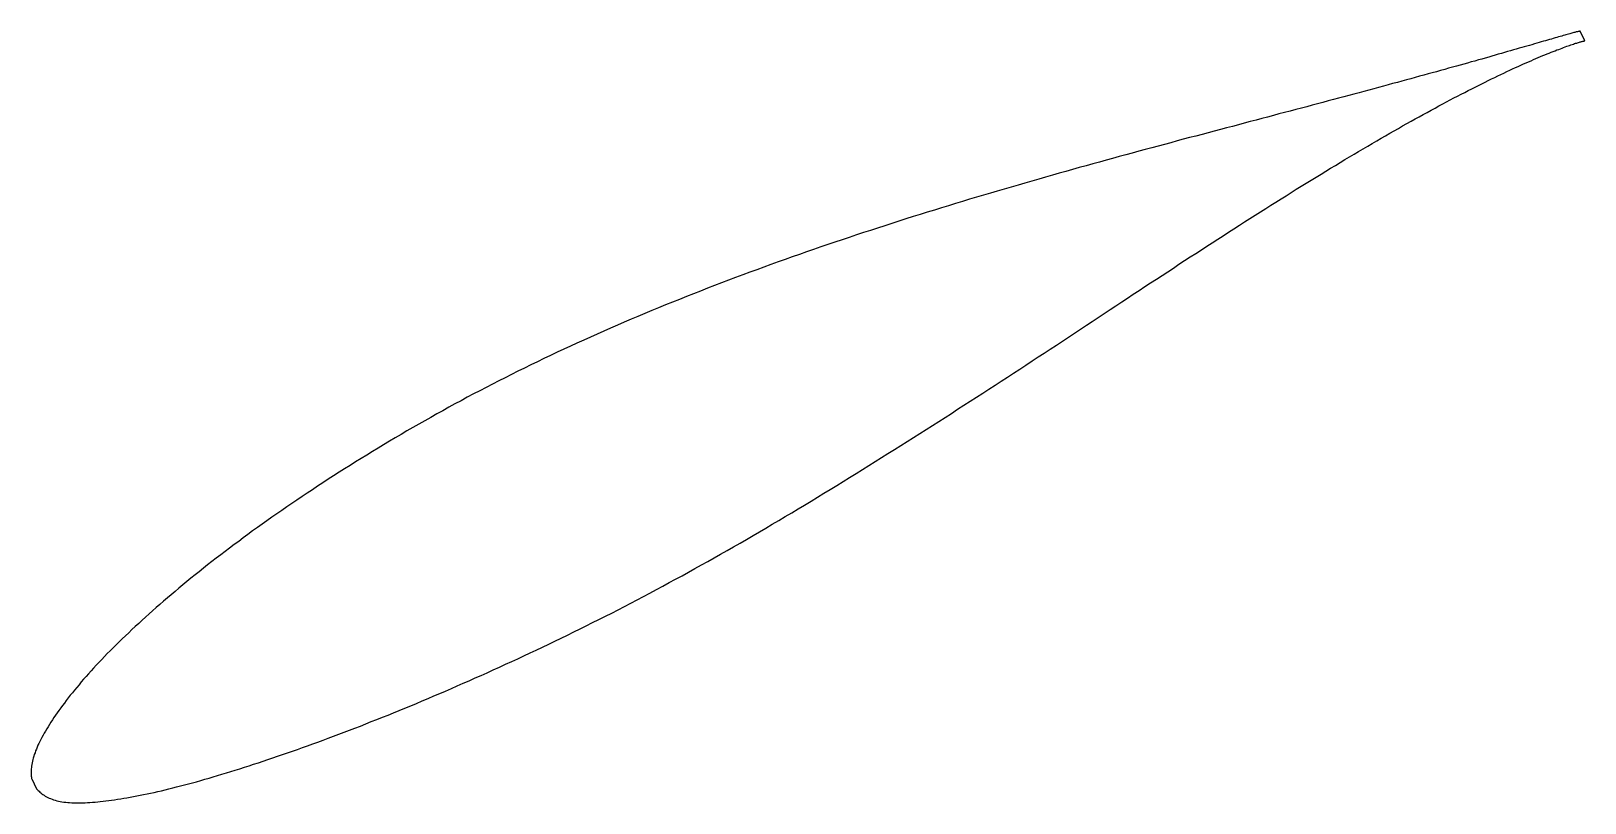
# Model space of a CAD drawing. Header units: metres. Extents: x -44 to 88, y -22 to 43.
import ezdxf

# ---------------------------------------------------------------- set-up
doc = ezdxf.new("R2010")
doc.units = ezdxf.units.M

msp = doc.modelspace()

# ---------------------------------------------------------------- linework, layer by layer
msp.add_lwpolyline([(87.9, 43.13), (87.9, 43.13), (87.89, 43.13), (87.87, 43.13), (87.85, 43.13), (87.83, 43.12), (87.8, 43.11), (87.76, 43.11), (87.72, 43.1), (87.67, 43.08), (87.62, 43.07), (87.56, 43.06), (87.5, 43.04), (87.43, 43.02), (87.36, 43), (87.28, 42.98), (87.19, 42.96), (87.1, 42.93), (87.01, 42.91), (86.91, 42.88), (86.8, 42.85), (86.69, 42.82), (86.58, 42.79), (86.45, 42.75), (86.33, 42.71), (86.2, 42.68), (86.06, 42.64), (85.92, 42.6), (85.77, 42.55), (85.61, 42.51), (85.46, 42.46), (85.29, 42.42), (85.12, 42.37), (84.95, 42.32), (84.77, 42.27), (84.59, 42.21), (84.4, 42.16), (84.2, 42.1), (84, 42.04), (83.8, 41.98), (83.59, 41.92), (83.37, 41.86), (83.15, 41.8), (82.93, 41.73), (82.7, 41.67), (82.46, 41.6), (82.22, 41.53), (81.98, 41.46), (81.73, 41.39), (81.47, 41.31), (81.21, 41.24), (80.94, 41.16), (80.67, 41.08), (80.4, 41.01), (80.12, 40.93), (79.83, 40.84), (79.54, 40.76), (79.25, 40.68), (78.95, 40.59), (78.64, 40.51), (78.33, 40.42), (78.02, 40.33), (77.7, 40.24), (77.38, 40.15), (77.05, 40.06), (76.71, 39.97), (76.38, 39.87), (76.03, 39.78), (75.69, 39.68), (75.33, 39.59), (74.98, 39.49), (74.62, 39.39), (74.25, 39.29), (73.88, 39.19), (73.51, 39.09), (73.13, 38.98), (72.74, 38.88), (72.36, 38.77), (71.96, 38.67), (71.57, 38.56), (71.17, 38.45), (70.76, 38.34), (70.35, 38.23), (69.94, 38.12), (69.52, 38.01), (69.1, 37.9), (68.67, 37.78), (68.24, 37.67), (67.81, 37.55), (67.37, 37.43), (66.93, 37.32), (66.48, 37.2), (66.03, 37.08), (65.58, 36.96), (65.12, 36.84), (64.66, 36.71), (64.2, 36.59), (63.73, 36.47), (63.25, 36.34), (62.78, 36.22), (62.3, 36.09), (61.82, 35.96), (61.33, 35.83), (60.84, 35.7), (60.35, 35.57), (59.85, 35.44), (59.35, 35.31), (58.85, 35.18), (58.34, 35.04), (57.83, 34.91), (57.32, 34.77), (56.8, 34.64), (56.28, 34.5), (55.76, 34.36), (55.23, 34.22), (54.7, 34.08), (54.17, 33.94), (53.64, 33.8), (53.1, 33.65), (52.57, 33.51), (52.02, 33.36), (51.48, 33.22), (50.93, 33.07), (50.38, 32.92), (49.83, 32.77), (49.28, 32.62), (48.72, 32.47), (48.16, 32.31), (47.6, 32.16), (47.04, 32), (46.47, 31.85), (45.9, 31.69), (45.33, 31.53), (44.76, 31.37), (44.19, 31.21), (43.61, 31.05), (43.04, 30.89), (42.46, 30.72), (41.88, 30.56), (41.3, 30.39), (40.71, 30.22), (40.13, 30.05), (39.54, 29.88), (38.95, 29.71), (38.36, 29.54), (37.77, 29.37), (37.18, 29.19), (36.59, 29.01), (35.99, 28.84), (35.4, 28.66), (34.8, 28.48), (34.2, 28.3), (33.61, 28.11), (33.01, 27.93), (32.41, 27.74), (31.81, 27.55), (31.2, 27.37), (30.6, 27.18), (30, 26.98), (29.4, 26.79), (28.79, 26.6), (28.19, 26.4), (27.59, 26.2), (26.98, 26.01), (26.38, 25.81), (25.77, 25.61), (25.17, 25.4), (24.56, 25.2), (23.96, 24.99), (23.35, 24.79), (22.75, 24.58), (22.14, 24.37), (21.54, 24.16), (20.93, 23.95), (20.33, 23.73), (19.73, 23.52), (19.12, 23.3), (18.52, 23.08), (17.92, 22.86), (17.32, 22.64), (16.72, 22.42), (16.12, 22.19), (15.52, 21.97), (14.92, 21.74), (14.32, 21.51), (13.73, 21.28), (13.13, 21.05), (12.54, 20.82), (11.94, 20.58), (11.35, 20.34), (10.76, 20.11), (10.17, 19.87), (9.58, 19.63), (8.99, 19.38), (8.41, 19.14), (7.82, 18.89), (7.24, 18.65), (6.66, 18.4), (6.08, 18.15), (5.5, 17.9), (4.93, 17.65), (4.35, 17.39), (3.78, 17.14), (3.21, 16.88), (2.64, 16.62), (2.08, 16.36), (1.51, 16.1), (0.95, 15.84), (0.39, 15.57), (-0.17, 15.31), (-0.72, 15.04), (-1.28, 14.77), (-1.83, 14.5), (-2.38, 14.23), (-2.92, 13.96), (-3.47, 13.68), (-4.01, 13.41), (-4.55, 13.13), (-5.09, 12.85), (-5.62, 12.58), (-6.15, 12.3), (-6.68, 12.02), (-7.21, 11.73), (-7.73, 11.45), (-8.25, 11.17), (-8.77, 10.88), (-9.28, 10.6), (-9.79, 10.31), (-10.3, 10.02), (-10.81, 9.73), (-11.31, 9.44), (-11.81, 9.16), (-12.31, 8.87), (-12.81, 8.57), (-13.3, 8.28), (-13.79, 7.99), (-14.27, 7.7), (-14.75, 7.41), (-15.23, 7.11), (-15.71, 6.82), (-16.18, 6.53), (-16.65, 6.23), (-17.12, 5.94), (-17.58, 5.65), (-18.04, 5.35), (-18.5, 5.06), (-18.95, 4.76), (-19.4, 4.47), (-19.85, 4.17), (-20.29, 3.88), (-20.73, 3.59), (-21.16, 3.29), (-21.6, 3), (-22.03, 2.7), (-22.45, 2.41), (-22.87, 2.12), (-23.29, 1.82), (-23.71, 1.53), (-24.12, 1.24), (-24.52, 0.95), (-24.93, 0.66), (-25.33, 0.37), (-25.72, 0.07), (-26.11, -0.22), (-26.5, -0.5), (-26.89, -0.79), (-27.27, -1.08), (-27.64, -1.37), (-28.02, -1.66), (-28.38, -1.94), (-28.75, -2.23), (-29.11, -2.51), (-29.47, -2.8), (-29.82, -3.08), (-30.17, -3.36), (-30.51, -3.64), (-30.85, -3.92), (-31.19, -4.2), (-31.52, -4.48), (-31.85, -4.76), (-32.17, -5.03), (-32.49, -5.31), (-32.81, -5.58), (-33.12, -5.85), (-33.43, -6.12), (-33.73, -6.39), (-34.03, -6.66), (-34.32, -6.93), (-34.61, -7.19), (-34.9, -7.46), (-35.18, -7.72), (-35.46, -7.98), (-35.73, -8.24), (-36, -8.5), (-36.26, -8.75), (-36.52, -9.01), (-36.78, -9.26), (-37.03, -9.51), (-37.28, -9.76), (-37.52, -10.01), (-37.75, -10.26), (-37.99, -10.51), (-38.21, -10.75), (-38.44, -10.99), (-38.66, -11.23), (-38.87, -11.47), (-39.08, -11.7), (-39.29, -11.94), (-39.49, -12.17), (-39.68, -12.4), (-39.87, -12.63), (-40.06, -12.86), (-40.24, -13.08), (-40.42, -13.3), (-40.59, -13.52), (-40.76, -13.74), (-40.92, -13.96), (-41.08, -14.17), (-41.24, -14.38), (-41.39, -14.59), (-41.53, -14.8), (-41.67, -15), (-41.81, -15.2), (-41.94, -15.4), (-42.07, -15.59), (-42.19, -15.79), (-42.31, -15.97), (-42.42, -16.16), (-42.53, -16.35), (-42.64, -16.53), (-42.74, -16.7), (-42.83, -16.88), (-42.92, -17.05), (-43.01, -17.22), (-43.09, -17.39), (-43.17, -17.55), (-43.24, -17.71), (-43.3, -17.87), (-43.37, -18.03), (-43.42, -18.18), (-43.48, -18.33), (-43.52, -18.48), (-43.57, -18.63), (-43.61, -18.77), (-43.64, -18.91), (-43.67, -19.04), (-43.7, -19.18), (-43.72, -19.31), (-43.73, -19.43), (-43.74, -19.55), (-43.75, -19.67), (-43.75, -19.78), (-43.75, -19.89), (-43.75, -19.99), (-43.74, -20.09), (-43.74, -20.18), (-43.73, -20.26), (-43.72, -20.32), (-43.71, -20.37), (-43.7, -20.4), (-43.29, -21.25), (-43.29, -21.25), (-43.27, -21.27), (-43.24, -21.29), (-43.2, -21.33), (-43.15, -21.39), (-43.08, -21.45), (-43.01, -21.52), (-42.93, -21.59), (-42.84, -21.66), (-42.75, -21.73), (-42.65, -21.79), (-42.55, -21.86), (-42.44, -21.92), (-42.33, -21.98), (-42.22, -22.03), (-42.09, -22.08), (-41.97, -22.13), (-41.84, -22.18), (-41.71, -22.22), (-41.57, -22.26), (-41.42, -22.29), (-41.28, -22.32), (-41.13, -22.35), (-40.97, -22.37), (-40.81, -22.39), (-40.64, -22.41), (-40.48, -22.42), (-40.3, -22.43), (-40.12, -22.44), (-39.94, -22.44), (-39.75, -22.45), (-39.56, -22.44), (-39.37, -22.44), (-39.17, -22.43), (-38.96, -22.42), (-38.75, -22.41), (-38.54, -22.39), (-38.32, -22.37), (-38.09, -22.35), (-37.87, -22.33), (-37.63, -22.3), (-37.4, -22.27), (-37.15, -22.24), (-36.91, -22.21), (-36.66, -22.17), (-36.4, -22.13), (-36.14, -22.09), (-35.88, -22.05), (-35.61, -22.01), (-35.33, -21.96), (-35.05, -21.91), (-34.77, -21.85), (-34.49, -21.8), (-34.2, -21.74), (-33.9, -21.68), (-33.6, -21.61), (-33.3, -21.55), (-32.99, -21.48), (-32.68, -21.41), (-32.36, -21.33), (-32.04, -21.25), (-31.72, -21.17), (-31.39, -21.09), (-31.06, -21), (-30.73, -20.92), (-30.39, -20.83), (-30.04, -20.73), (-29.7, -20.64), (-29.34, -20.54), (-28.99, -20.44), (-28.63, -20.33), (-28.27, -20.23), (-27.9, -20.12), (-27.53, -20.01), (-27.16, -19.9), (-26.78, -19.78), (-26.4, -19.66), (-26.01, -19.54), (-25.62, -19.42), (-25.23, -19.29), (-24.84, -19.16), (-24.44, -19.03), (-24.03, -18.9), (-23.63, -18.76), (-23.22, -18.62), (-22.81, -18.48), (-22.39, -18.34), (-21.97, -18.2), (-21.55, -18.05), (-21.12, -17.9), (-20.69, -17.74), (-20.26, -17.59), (-19.82, -17.43), (-19.38, -17.27), (-18.94, -17.11), (-18.5, -16.95), (-18.05, -16.78), (-17.6, -16.61), (-17.15, -16.44), (-16.69, -16.26), (-16.23, -16.09), (-15.77, -15.91), (-15.3, -15.73), (-14.84, -15.54), (-14.37, -15.36), (-13.89, -15.17), (-13.42, -14.98), (-12.94, -14.78), (-12.46, -14.59), (-11.98, -14.39), (-11.49, -14.19), (-11, -13.99), (-10.51, -13.78), (-10.02, -13.57), (-9.53, -13.36), (-9.03, -13.15), (-8.53, -12.94), (-8.03, -12.72), (-7.53, -12.5), (-7.02, -12.28), (-6.52, -12.06), (-6.01, -11.83), (-5.5, -11.61), (-4.98, -11.38), (-4.47, -11.14), (-3.95, -10.91), (-3.43, -10.67), (-2.91, -10.43), (-2.39, -10.19), (-1.87, -9.95), (-1.35, -9.7), (-0.82, -9.46), (-0.29, -9.21), (0.24, -8.95), (0.77, -8.7), (1.3, -8.44), (1.83, -8.18), (2.36, -7.92), (2.9, -7.66), (3.43, -7.39), (3.97, -7.12), (4.51, -6.85), (5.05, -6.58), (5.59, -6.31), (6.13, -6.03), (6.67, -5.75), (7.21, -5.47), (7.75, -5.18), (8.3, -4.9), (8.84, -4.61), (9.39, -4.32), (9.93, -4.03), (10.48, -3.73), (11.02, -3.43), (11.57, -3.14), (12.12, -2.84), (12.66, -2.53), (13.21, -2.23), (13.76, -1.92), (14.31, -1.62), (14.85, -1.31), (15.4, -0.99), (15.95, -0.68), (16.5, -0.37), (17.05, -0.05), (17.6, 0.27), (18.15, 0.59), (18.69, 0.91), (19.24, 1.23), (19.79, 1.56), (20.34, 1.88), (20.89, 2.21), (21.44, 2.53), (21.98, 2.86), (22.53, 3.19), (23.08, 3.52), (23.63, 3.86), (24.17, 4.19), (24.72, 4.53), (25.27, 4.86), (25.81, 5.2), (26.36, 5.53), (26.9, 5.87), (27.44, 6.21), (27.99, 6.55), (28.53, 6.89), (29.07, 7.23), (29.62, 7.57), (30.16, 7.91), (30.7, 8.25), (31.24, 8.59), (31.78, 8.94), (32.31, 9.28), (32.85, 9.62), (33.39, 9.97), (33.92, 10.31), (34.46, 10.65), (34.99, 11), (35.52, 11.34), (36.06, 11.68), (36.59, 12.03), (37.12, 12.37), (37.64, 12.71), (38.17, 13.06), (38.7, 13.4), (39.22, 13.74), (39.75, 14.08), (40.27, 14.42), (40.79, 14.76), (41.31, 15.11), (41.83, 15.45), (42.35, 15.78), (42.86, 16.12), (43.38, 16.46), (43.89, 16.8), (44.4, 17.14), (44.91, 17.47), (45.42, 17.81), (45.93, 18.14), (46.43, 18.47), (46.94, 18.81), (47.44, 19.14), (47.94, 19.47), (48.44, 19.79), (48.94, 20.12), (49.43, 20.45), (49.92, 20.77), (50.42, 21.1), (50.91, 21.42), (51.39, 21.74), (51.88, 22.06), (52.36, 22.37), (52.85, 22.69), (53.33, 23), (53.8, 23.32), (54.28, 23.63), (54.76, 23.94), (55.23, 24.24), (55.7, 24.55), (56.17, 24.85), (56.63, 25.15), (57.1, 25.45), (57.56, 25.75), (58.02, 26.05), (58.47, 26.34), (58.93, 26.63), (59.38, 26.92), (59.83, 27.21), (60.28, 27.49), (60.72, 27.78), (61.17, 28.06), (61.61, 28.33), (62.04, 28.61), (62.48, 28.88), (62.91, 29.15), (63.34, 29.42), (63.77, 29.69), (64.19, 29.95), (64.61, 30.21), (65.03, 30.47), (65.45, 30.73), (65.87, 30.98), (66.28, 31.23), (66.68, 31.48), (67.09, 31.72), (67.49, 31.97), (67.89, 32.21), (68.29, 32.44), (68.68, 32.68), (69.07, 32.91), (69.46, 33.14), (69.85, 33.36), (70.23, 33.59), (70.61, 33.81), (70.98, 34.03), (71.35, 34.24), (71.72, 34.45), (72.09, 34.66), (72.45, 34.87), (72.81, 35.07), (73.17, 35.27), (73.52, 35.47), (73.87, 35.67), (74.21, 35.86), (74.56, 36.05), (74.9, 36.23), (75.23, 36.41), (75.56, 36.59), (75.89, 36.77), (76.22, 36.95), (76.54, 37.12), (76.85, 37.29), (77.17, 37.45), (77.48, 37.61), (77.78, 37.77), (78.09, 37.93), (78.38, 38.08), (78.68, 38.23), (78.97, 38.38), (79.26, 38.52), (79.54, 38.66), (79.82, 38.8), (80.09, 38.94), (80.37, 39.07), (80.63, 39.2), (80.9, 39.33), (81.15, 39.45), (81.41, 39.57), (81.66, 39.69), (81.91, 39.81), (82.15, 39.92), (82.39, 40.03), (82.62, 40.13), (82.85, 40.24), (83.07, 40.34), (83.3, 40.44), (83.51, 40.53), (83.72, 40.62), (83.93, 40.71), (84.13, 40.8), (84.33, 40.89), (84.53, 40.97), (84.72, 41.05), (84.9, 41.12), (85.08, 41.2), (85.26, 41.27), (85.43, 41.34), (85.59, 41.4), (85.76, 41.47), (85.91, 41.53), (86.07, 41.58), (86.21, 41.64), (86.36, 41.69), (86.49, 41.74), (86.63, 41.79), (86.75, 41.84), (86.88, 41.88), (87, 41.92), (87.11, 41.96), (87.22, 42), (87.32, 42.03), (87.42, 42.07), (87.51, 42.1), (87.6, 42.12), (87.68, 42.15), (87.76, 42.17), (87.83, 42.2), (87.9, 42.22), (87.96, 42.23), (88.02, 42.25), (88.07, 42.26), (88.12, 42.27), (88.16, 42.28), (88.2, 42.29), (88.23, 42.3), (88.25, 42.31), (88.27, 42.31), (88.29, 42.31), (88.3, 42.31), (88.3, 42.31)], close=True)

doc.saveas('drawing.dxf')
